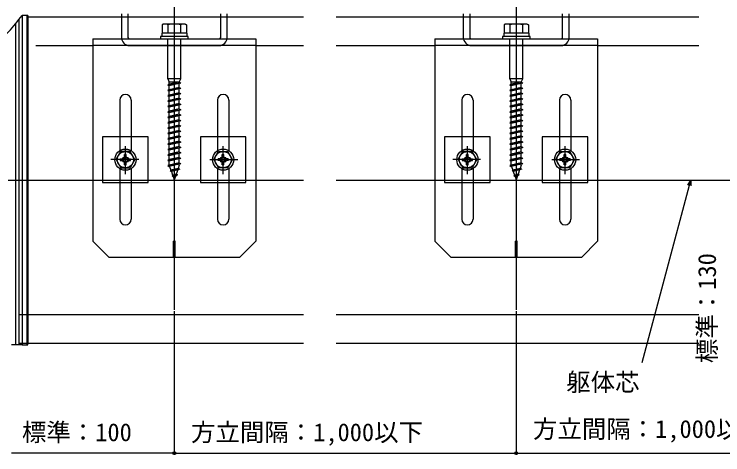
# Model space of a CAD drawing. Units: millimetres, scale not verified. Extents: x -875 to 875, y -1307 to 1299.
# Drawn here: x -199.2 to 236, y 491.1 to 761.3 of the extents above; entities that cross this region are included whole.
import ezdxf
from ezdxf.enums import TextEntityAlignment as Align

# ---------------------------------------------------------------- set-up
doc = ezdxf.new("R2010")
doc.units = ezdxf.units.MM
doc.header["$LTSCALE"] = 4
for name, color, linetype in [('0-3_YKK_12', 2, 'Continuous'), ('0-4_YKK_13', 4, 'Continuous'), ('0-5_YKK_D', 6, 'Continuous'), ('0-7_YSS_K', 3, 'Continuous')]:
    doc.layers.add(name, color=color, linetype=linetype)
doc.styles.add('ＭＳ ゴシック', font='')
doc.styles.get('ＭＳ ゴシック').set_extended_font_data('MS Gothic')

msp = doc.modelspace()

# ---------------------------------------------------------------- linework, layer by layer
at = {"layer": '0-3_YKK_12'}
for p, q in [((109.1, 934.571), (109.1, 580.1)), ((-100.9, 896.725), (-100.9, 580.1)), ((-190.9, 759.6), (-21.583, 759.6)), ((-190.9, 759.6), (-190.9, 559.6)), ((-1.583, 759.6), (221.326, 759.6)), ((-130.9, 663.193), (-130.9, 680.328)), ((-70.9, 663.193), (-70.9, 680.328)), ((79.1, 663.193), (79.1, 680.328)), ((139.1, 663.193), (139.1, 680.328)), ((-122.759, 672.1), (-139.828, 672.1)), ((-79.041, 672.1), (-61.972, 672.1)), ((87.241, 672.1), (70.172, 672.1)), ((130.959, 672.1), (148.028, 672.1)), ((-202.968, 659.6), (-21.583, 659.6)), ((-1.583, 659.6), (456.6, 659.6)), ((-195.9, 559.6), (-21.583, 559.6)), ((-1.583, 559.6), (221.326, 559.6))]:
    msp.add_line(p, q, dxfattribs=at)
at = {"layer": '0-4_YKK_13'}
for p, q in [((-133.4, 761.6), (-133.4, 747.1)), ((-129.4, 761.6), (-129.4, 747.1)), ((-72.4, 747.1), (-72.4, 761.6)), ((-68.4, 747.1), (-68.4, 761.6)), ((76.6, 761.6), (76.6, 747.1)), ((80.6, 761.6), (80.6, 747.1)), ((137.6, 747.1), (137.6, 761.6)), ((141.6, 747.1), (141.6, 761.6)), ((-196.4, 757.851), (-196.4, 558.6)), ((-194.4, 760.6), (-194.4, 558.6)), ((-190.9, 760.6), (-194.4, 760.6)), ((-191.4, 760.6), (-191.4, 558.6)), ((-190.9, 760.6), (-190.9, 759.6)), ((-198.4, 755.336), (-198.4, 558.6)), ((-107.65, 755.2), (-108.4, 754.767)), ((-108.4, 754.767), (-108.4, 749.7)), ((-94.15, 755.2), (-107.65, 755.2)), ((-104.658, 749.7), (-104.658, 754.767)), ((-97.142, 754.767), (-97.142, 749.7)), ((-94.15, 755.2), (-93.4, 754.767)), ((-93.4, 754.767), (-93.4, 749.7)), ((102.35, 755.2), (101.6, 754.767)), ((101.6, 754.767), (101.6, 749.7)), ((115.85, 755.2), (102.35, 755.2)), ((105.342, 749.7), (105.342, 754.767)), ((112.858, 754.767), (112.858, 749.7)), ((115.85, 755.2), (116.6, 754.767)), ((116.6, 754.767), (116.6, 749.7)), ((-93.2, 749.7), (-108.6, 749.7)), ((-108.6, 749.7), (-108.6, 747.7)), ((-93.4, 749.7), (-108.4, 749.7)), ((-93.2, 749.7), (-93.2, 747.7)), ((116.8, 749.7), (101.4, 749.7)), ((101.4, 749.7), (101.4, 747.7)), ((116.6, 749.7), (101.6, 749.7)), ((116.8, 749.7), (116.8, 747.7)), ((-150.9, 746.1), (-50.9, 746.1)), ((-150.9, 746.1), (-150.9, 622.1)), ((-104.9, 721.7), (-104.9, 746.1)), ((-96.9, 721.7), (-96.9, 746.1)), ((-50.9, 746.1), (-50.9, 622.1)), ((59.1, 746.1), (59.1, 622.1)), ((59.1, 746.1), (159.1, 746.1)), ((105.1, 721.7), (105.1, 746.1)), ((113.1, 721.7), (113.1, 746.1)), ((159.1, 746.1), (159.1, 622.1)), ((-50.9, 742.1), (-150.9, 742.1)), ((-128.4, 742.1), (-73.4, 742.1)), ((159.1, 742.1), (59.1, 742.1)), ((81.6, 742.1), (136.6, 742.1)), ((-96.9, 721.7), (-104.9, 721.7)), ((-104.9, 721.7), (-104, 719.7)), ((-96.9, 719.1), (-104.9, 718.022)), ((-97.8, 719.7), (-104, 719.7)), ((-104, 718.322), (-104, 719.7)), ((-97.8, 718.8), (-104, 717.422)), ((-97.8, 719.7), (-96.9, 721.7)), ((-97.8, 716.4), (-97.8, 718.8)), ((113.1, 721.7), (105.1, 721.7)), ((105.1, 721.7), (106, 719.7)), ((113.1, 719.1), (105.1, 718.022)), ((112.2, 719.7), (106, 719.7)), ((106, 718.322), (106, 719.7)), ((112.2, 718.8), (106, 717.422)), ((112.2, 719.7), (113.1, 721.7)), ((112.2, 716.4), (112.2, 718.8)), ((-96.9, 715.8), (-104.9, 714.722)), ((-104, 715.022), (-104, 717.422)), ((-97.8, 715.5), (-104, 714.122)), ((-104, 711.722), (-104, 714.122)), ((-97.8, 713.1), (-97.8, 715.5)), ((113.1, 715.8), (105.1, 714.722)), ((106, 715.022), (106, 717.422)), ((112.2, 715.5), (106, 714.122)), ((106, 711.722), (106, 714.122)), ((112.2, 713.1), (112.2, 715.5)), ((-96.9, 712.5), (-104.9, 711.422)), ((-97.8, 712.2), (-104, 710.822)), ((-104, 708.422), (-104, 710.822)), ((-97.8, 709.8), (-97.8, 712.2)), ((113.1, 712.5), (105.1, 711.422)), ((112.2, 712.2), (106, 710.822)), ((106, 708.422), (106, 710.822)), ((112.2, 709.8), (112.2, 712.2)), ((-134.4, 708.6), (-134.4, 677.577)), ((-127.4, 708.6), (-127.4, 677.577)), ((-96.9, 709.2), (-104.9, 708.122)), ((-96.9, 705.9), (-104.9, 704.822)), ((-97.8, 708.9), (-104, 707.522)), ((-104, 705.122), (-104, 707.522)), ((-97.8, 705.6), (-104, 704.222)), ((-97.8, 706.5), (-97.8, 708.9)), ((-97.8, 703.2), (-97.8, 705.6)), ((-74.4, 708.6), (-74.4, 677.577)), ((-67.4, 708.6), (-67.4, 677.577)), ((75.6, 708.6), (75.6, 677.577)), ((82.6, 708.6), (82.6, 677.577)), ((113.1, 709.2), (105.1, 708.122)), ((113.1, 705.9), (105.1, 704.822)), ((112.2, 708.9), (106, 707.522)), ((106, 705.122), (106, 707.522)), ((112.2, 705.6), (106, 704.222)), ((112.2, 706.5), (112.2, 708.9)), ((112.2, 703.2), (112.2, 705.6)), ((135.6, 708.6), (135.6, 677.577)), ((142.6, 708.6), (142.6, 677.577)), ((-96.9, 702.58), (-104.9, 701.502)), ((-104.9, 701.522), (-104.9, 701.502)), ((-104.9, 701.502), (-104, 700.902)), ((-104, 701.822), (-104, 704.222)), ((-97.8, 702.28), (-104, 700.902)), ((-104, 698.522), (-104, 700.902)), ((-97.8, 703.2), (-96.9, 702.6)), ((-96.9, 702.58), (-97.8, 702.28)), ((-97.8, 699.9), (-97.8, 702.28)), ((-96.9, 702.6), (-96.9, 702.58)), ((113.1, 702.58), (105.1, 701.502)), ((105.1, 701.522), (105.1, 701.502)), ((105.1, 701.502), (106, 700.902)), ((106, 701.822), (106, 704.222)), ((112.2, 702.28), (106, 700.902)), ((106, 698.522), (106, 700.902)), ((112.2, 703.2), (113.1, 702.6)), ((113.1, 702.58), (112.2, 702.28)), ((112.2, 699.9), (112.2, 702.28)), ((113.1, 702.6), (113.1, 702.58)), ((-96.9, 699.3), (-104.9, 698.222)), ((-97.8, 699), (-104, 697.622)), ((-104, 695.222), (-104, 697.622)), ((-97.8, 696.6), (-97.8, 699)), ((113.1, 699.3), (105.1, 698.222)), ((112.2, 699), (106, 697.622)), ((106, 695.222), (106, 697.622)), ((112.2, 696.6), (112.2, 699)), ((-96.9, 696), (-104.9, 694.922)), ((-96.9, 692.7), (-104.9, 691.622)), ((-97.8, 695.7), (-104, 694.322)), ((-104, 691.922), (-104, 694.322)), ((-97.8, 692.4), (-104, 691.022)), ((-97.8, 693.3), (-97.8, 695.7)), ((-97.8, 690), (-97.8, 692.4)), ((113.1, 696), (105.1, 694.922)), ((113.1, 692.7), (105.1, 691.622)), ((112.2, 695.7), (106, 694.322)), ((106, 691.922), (106, 694.322)), ((112.2, 692.4), (106, 691.022)), ((112.2, 693.3), (112.2, 695.7)), ((112.2, 690), (112.2, 692.4)), ((-96.9, 689.4), (-104.9, 688.322)), ((-104, 688.622), (-104, 691.022)), ((-97.8, 689.1), (-104, 687.722)), ((-104, 685.322), (-104, 687.722)), ((-97.8, 686.7), (-97.8, 689.1)), ((113.1, 689.4), (105.1, 688.322)), ((106, 688.622), (106, 691.022)), ((112.2, 689.1), (106, 687.722)), ((106, 685.322), (106, 687.722)), ((112.2, 686.7), (112.2, 689.1)), ((-96.9, 686.1), (-104.9, 685.022)), ((-97.8, 685.8), (-104, 684.422)), ((-104, 682.022), (-104, 684.422)), ((-97.8, 683.4), (-97.8, 685.8)), ((113.1, 686.1), (105.1, 685.022)), ((112.2, 685.8), (106, 684.422)), ((106, 682.022), (106, 684.422)), ((112.2, 683.4), (112.2, 685.8)), ((-96.9, 682.8), (-104.9, 681.722)), ((-96.9, 679.5), (-104.9, 678.422)), ((-97.8, 682.5), (-104, 681.122)), ((-104, 678.722), (-104, 681.122)), ((-97.8, 679.2), (-104, 677.822)), ((-97.8, 680.1), (-97.8, 682.5)), ((-97.8, 676.8), (-97.8, 679.2)), ((113.1, 682.8), (105.1, 681.722)), ((113.1, 679.5), (105.1, 678.422)), ((112.2, 682.5), (106, 681.122)), ((106, 678.722), (106, 681.122)), ((112.2, 679.2), (106, 677.822)), ((112.2, 680.1), (112.2, 682.5)), ((112.2, 676.8), (112.2, 679.2)), ((-136.65, 672.1), (-133.763, 677.1)), ((-128.037, 677.1), (-133.763, 677.1)), ((-130.4, 675.25), (-131.4, 675.25)), ((-131.4, 673.6), (-131.4, 675.25)), ((-130.4, 673.6), (-130.4, 675.25)), ((-125.15, 672.1), (-128.037, 677.1)), ((-96.9, 676.2), (-104.9, 675.122)), ((-104, 675.422), (-104, 677.822)), ((-97.8, 675.9), (-104, 674.522)), ((-97.8, 673.5), (-97.8, 675.9)), ((-76.65, 672.1), (-73.763, 677.1)), ((-73.763, 677.1), (-68.037, 677.1)), ((-71.4, 675.25), (-70.4, 675.25)), ((-71.4, 673.6), (-71.4, 675.25)), ((-70.4, 673.6), (-70.4, 675.25)), ((-65.15, 672.1), (-68.037, 677.1)), ((73.35, 672.1), (76.237, 677.1)), ((81.963, 677.1), (76.237, 677.1)), ((79.6, 675.25), (78.6, 675.25)), ((78.6, 673.6), (78.6, 675.25)), ((79.6, 673.6), (79.6, 675.25)), ((84.85, 672.1), (81.963, 677.1)), ((113.1, 676.2), (105.1, 675.122)), ((106, 675.422), (106, 677.822)), ((112.2, 675.9), (106, 674.522)), ((112.2, 673.5), (112.2, 675.9)), ((133.35, 672.1), (136.237, 677.1)), ((136.237, 677.1), (141.963, 677.1)), ((138.6, 675.25), (139.6, 675.25)), ((138.6, 673.6), (138.6, 675.25)), ((139.6, 673.6), (139.6, 675.25)), ((144.85, 672.1), (141.963, 677.1)), ((-136.65, 672.1), (-133.763, 667.1)), ((-134.05, 672.6), (-134.05, 671.6)), ((-134.05, 672.6), (-132.4, 672.6)), ((-134.05, 671.6), (-132.4, 671.6)), ((-131.4, 668.95), (-131.4, 670.6)), ((-130.4, 668.95), (-130.4, 670.6)), ((-129.4, 672.6), (-127.75, 672.6)), ((-129.4, 671.6), (-127.75, 671.6)), ((-125.15, 672.1), (-128.037, 667.1)), ((-127.75, 671.6), (-127.75, 672.6)), ((-96.9, 672.9), (-104.9, 671.822)), ((-104, 672.122), (-104, 674.522)), ((-97.8, 672.6), (-104, 671.222)), ((-104, 668.822), (-104, 671.222)), ((-97.8, 670.2), (-97.8, 672.6)), ((-76.65, 672.1), (-73.763, 667.1)), ((-74.05, 671.6), (-74.05, 672.6)), ((-72.4, 672.6), (-74.05, 672.6)), ((-72.4, 671.6), (-74.05, 671.6)), ((-71.4, 668.95), (-71.4, 670.6)), ((-70.4, 668.95), (-70.4, 670.6)), ((-67.75, 672.6), (-69.4, 672.6)), ((-67.75, 671.6), (-69.4, 671.6)), ((-65.15, 672.1), (-68.037, 667.1)), ((-67.75, 672.6), (-67.75, 671.6)), ((73.35, 672.1), (76.237, 667.1)), ((75.95, 672.6), (75.95, 671.6)), ((75.95, 672.6), (77.6, 672.6)), ((75.95, 671.6), (77.6, 671.6)), ((78.6, 668.95), (78.6, 670.6)), ((79.6, 668.95), (79.6, 670.6)), ((80.6, 672.6), (82.25, 672.6)), ((80.6, 671.6), (82.25, 671.6)), ((84.85, 672.1), (81.963, 667.1)), ((82.25, 671.6), (82.25, 672.6)), ((113.1, 672.9), (105.1, 671.822)), ((106, 672.122), (106, 674.522)), ((112.2, 672.6), (106, 671.222)), ((106, 668.822), (106, 671.222)), ((112.2, 670.2), (112.2, 672.6)), ((133.35, 672.1), (136.237, 667.1)), ((135.95, 671.6), (135.95, 672.6)), ((137.6, 672.6), (135.95, 672.6)), ((137.6, 671.6), (135.95, 671.6)), ((138.6, 668.95), (138.6, 670.6)), ((139.6, 668.95), (139.6, 670.6)), ((142.25, 672.6), (140.6, 672.6)), ((142.25, 671.6), (140.6, 671.6)), ((144.85, 672.1), (141.963, 667.1)), ((142.25, 672.6), (142.25, 671.6)), ((-134.4, 666.623), (-134.4, 635.6)), ((-133.763, 667.1), (-128.037, 667.1)), ((-131.4, 668.95), (-130.4, 668.95)), ((-127.4, 666.623), (-127.4, 635.6)), ((-96.9, 669.6), (-104.9, 668.522)), ((-97.8, 669.3), (-104, 667.922)), ((-103.75, 667.978), (-102.983, 665.748)), ((-97.464, 666.224), (-103.452, 665.417)), ((-98.472, 666.751), (-102.983, 665.748)), ((-97.464, 666.224), (-98.808, 665.776)), ((-97.8, 668.703), (-98.472, 666.751)), ((-97.464, 666.224), (-98.472, 666.751)), ((-97.8, 668.703), (-97.8, 669.3)), ((-74.4, 666.623), (-74.4, 635.6)), ((-68.037, 667.1), (-73.763, 667.1)), ((-70.4, 668.95), (-71.4, 668.95)), ((-67.4, 666.623), (-67.4, 635.6)), ((75.6, 666.623), (75.6, 635.6)), ((76.237, 667.1), (81.963, 667.1)), ((78.6, 668.95), (79.6, 668.95)), ((82.6, 666.623), (82.6, 635.6)), ((113.1, 669.6), (105.1, 668.522)), ((112.2, 669.3), (106, 667.922)), ((106.25, 667.978), (107.017, 665.748)), ((112.536, 666.224), (106.548, 665.417)), ((111.528, 666.751), (107.017, 665.748)), ((112.536, 666.224), (111.192, 665.776)), ((112.2, 668.703), (111.528, 666.751)), ((112.536, 666.224), (111.528, 666.751)), ((112.2, 668.703), (112.2, 669.3)), ((135.6, 666.623), (135.6, 635.6)), ((141.963, 667.1), (136.237, 667.1)), ((139.6, 668.95), (138.6, 668.95)), ((142.6, 666.623), (142.6, 635.6)), ((-102.983, 665.748), (-103.452, 665.417)), ((-103.452, 665.417), (-102.695, 664.912)), ((-98.808, 665.776), (-102.695, 664.912)), ((-102.695, 664.912), (-101.927, 662.683)), ((-99.01, 662.716), (-102.281, 662.275)), ((-101.927, 662.683), (-102.281, 662.275)), ((-102.281, 662.275), (-101.639, 661.847)), ((-99.703, 663.177), (-101.927, 662.683)), ((-100.038, 662.203), (-101.639, 661.847)), ((-101.639, 661.847), (-100.9, 659.7)), ((-100.038, 662.203), (-100.9, 659.7)), ((-99.01, 662.716), (-100.038, 662.203)), ((-98.808, 665.776), (-99.703, 663.177)), ((-99.703, 663.177), (-99.01, 662.716)), ((107.017, 665.748), (106.548, 665.417)), ((106.548, 665.417), (107.305, 664.912)), ((111.192, 665.776), (107.305, 664.912)), ((107.305, 664.912), (108.073, 662.683)), ((110.99, 662.716), (107.719, 662.275)), ((108.073, 662.683), (107.719, 662.275)), ((107.719, 662.275), (108.361, 661.847)), ((110.297, 663.177), (108.073, 662.683)), ((109.962, 662.203), (108.361, 661.847)), ((108.361, 661.847), (109.1, 659.7)), ((109.962, 662.203), (109.1, 659.7)), ((110.99, 662.716), (109.962, 662.203)), ((111.192, 665.776), (110.297, 663.177)), ((110.297, 663.177), (110.99, 662.716)), ((-140.9, 612.1), (-150.9, 622.1)), ((-101.4, 612.1), (-101.4, 622.1)), ((-100.4, 622.1), (-101.4, 622.1)), ((-100.4, 612.1), (-100.4, 622.1)), ((-60.9, 612.1), (-50.9, 622.1)), ((69.1, 612.1), (59.1, 622.1)), ((108.6, 612.1), (108.6, 622.1)), ((109.6, 622.1), (108.6, 622.1)), ((109.6, 612.1), (109.6, 622.1)), ((149.1, 612.1), (159.1, 622.1)), ((-60.9, 612.1), (-140.9, 612.1)), ((149.1, 612.1), (69.1, 612.1)), ((-194.4, 558.6), (-200.9, 558.6))]:
    msp.add_line(p, q, dxfattribs=at)
for points in [[(-109.4, 746.1), (-92.4, 746.1), (-92.4, 747.7), (-109.4, 747.7)], [(100.6, 746.1), (117.6, 746.1), (117.6, 747.7), (100.6, 747.7)], [(-144.9, 658.1), (-116.9, 658.1), (-116.9, 686.1), (-144.9, 686.1)], [(-84.9, 658.1), (-56.9, 658.1), (-56.9, 686.1), (-84.9, 686.1)], [(65.1, 658.1), (93.1, 658.1), (93.1, 686.1), (65.1, 686.1)], [(125.1, 658.1), (153.1, 658.1), (153.1, 686.1), (125.1, 686.1)]]:
    msp.add_lwpolyline(points, close=True, dxfattribs=at)
for points in [[(-97.8, 719.7), (-104, 718.322), (-104.9, 718.022), (-104, 717.422)], [(-97.8, 719.7), (-96.9, 719.1), (-97.8, 718.8)], [(112.2, 719.7), (106, 718.322), (105.1, 718.022), (106, 717.422)], [(112.2, 719.7), (113.1, 719.1), (112.2, 718.8)], [(-97.8, 716.4), (-104, 715.022), (-104.9, 714.722), (-104, 714.122)], [(-97.8, 716.4), (-96.9, 715.8), (-97.8, 715.5)], [(112.2, 716.4), (106, 715.022), (105.1, 714.722), (106, 714.122)], [(112.2, 716.4), (113.1, 715.8), (112.2, 715.5)], [(-97.8, 713.1), (-104, 711.722), (-104.9, 711.422), (-104, 710.822)], [(-97.8, 709.8), (-104, 708.422), (-104.9, 708.122), (-104, 707.522)], [(-97.8, 713.1), (-96.9, 712.5), (-97.8, 712.2)], [(-97.8, 709.8), (-96.9, 709.2), (-97.8, 708.9)], [(112.2, 713.1), (106, 711.722), (105.1, 711.422), (106, 710.822)], [(112.2, 709.8), (106, 708.422), (105.1, 708.122), (106, 707.522)], [(112.2, 713.1), (113.1, 712.5), (112.2, 712.2)], [(112.2, 709.8), (113.1, 709.2), (112.2, 708.9)], [(-97.8, 706.5), (-104, 705.122), (-104.9, 704.822), (-104, 704.222)], [(-97.8, 706.5), (-96.9, 705.9), (-97.8, 705.6)], [(112.2, 706.5), (106, 705.122), (105.1, 704.822), (106, 704.222)], [(112.2, 706.5), (113.1, 705.9), (112.2, 705.6)], [(-97.8, 703.2), (-104, 701.822), (-104.9, 701.522)], [(112.2, 703.2), (106, 701.822), (105.1, 701.522)], [(-97.8, 699.9), (-104, 698.522), (-104.9, 698.222), (-104, 697.622)], [(-97.8, 696.6), (-104, 695.222), (-104.9, 694.922), (-104, 694.322)], [(-97.8, 699.9), (-96.9, 699.3), (-97.8, 699)], [(-97.8, 696.6), (-96.9, 696), (-97.8, 695.7)], [(112.2, 699.9), (106, 698.522), (105.1, 698.222), (106, 697.622)], [(112.2, 696.6), (106, 695.222), (105.1, 694.922), (106, 694.322)], [(112.2, 699.9), (113.1, 699.3), (112.2, 699)], [(112.2, 696.6), (113.1, 696), (112.2, 695.7)], [(-97.8, 693.3), (-104, 691.922), (-104.9, 691.622), (-104, 691.022)], [(-97.8, 693.3), (-96.9, 692.7), (-97.8, 692.4)], [(112.2, 693.3), (106, 691.922), (105.1, 691.622), (106, 691.022)], [(112.2, 693.3), (113.1, 692.7), (112.2, 692.4)], [(-97.8, 690), (-104, 688.622), (-104.9, 688.322), (-104, 687.722)], [(-97.8, 690), (-96.9, 689.4), (-97.8, 689.1)], [(112.2, 690), (106, 688.622), (105.1, 688.322), (106, 687.722)], [(112.2, 690), (113.1, 689.4), (112.2, 689.1)], [(-97.8, 686.7), (-104, 685.322), (-104.9, 685.022), (-104, 684.422)], [(-97.8, 683.4), (-104, 682.022), (-104.9, 681.722), (-104, 681.122)], [(-97.8, 686.7), (-96.9, 686.1), (-97.8, 685.8)], [(-97.8, 683.4), (-96.9, 682.8), (-97.8, 682.5)], [(112.2, 686.7), (106, 685.322), (105.1, 685.022), (106, 684.422)], [(112.2, 683.4), (106, 682.022), (105.1, 681.722), (106, 681.122)], [(112.2, 686.7), (113.1, 686.1), (112.2, 685.8)], [(112.2, 683.4), (113.1, 682.8), (112.2, 682.5)], [(-97.8, 680.1), (-104, 678.722), (-104.9, 678.422), (-104, 677.822)], [(-97.8, 680.1), (-96.9, 679.5), (-97.8, 679.2)], [(112.2, 680.1), (106, 678.722), (105.1, 678.422), (106, 677.822)], [(112.2, 680.1), (113.1, 679.5), (112.2, 679.2)], [(-97.8, 676.8), (-104, 675.422), (-104.9, 675.122), (-104, 674.522)], [(-97.8, 676.8), (-96.9, 676.2), (-97.8, 675.9)], [(112.2, 676.8), (106, 675.422), (105.1, 675.122), (106, 674.522)], [(112.2, 676.8), (113.1, 676.2), (112.2, 675.9)], [(-97.8, 673.5), (-104, 672.122), (-104.9, 671.822), (-104, 671.222)], [(-97.8, 670.2), (-104, 668.822), (-104.9, 668.522), (-104, 667.922)], [(-97.8, 673.5), (-96.9, 672.9), (-97.8, 672.6)], [(-97.8, 670.2), (-96.9, 669.6), (-97.8, 669.3)], [(112.2, 673.5), (106, 672.122), (105.1, 671.822), (106, 671.222)], [(112.2, 670.2), (106, 668.822), (105.1, 668.522), (106, 667.922)], [(112.2, 673.5), (113.1, 672.9), (112.2, 672.6)], [(112.2, 670.2), (113.1, 669.6), (112.2, 669.3)], [(-194.4, 558.6), (-190.9, 558.6), (-190.9, 559.6)]]:
    msp.add_lwpolyline(points, dxfattribs=at)
for centre, radius in [((-130.9, 672.1), 6.5), ((-130.9, 672.1), 5), ((-70.9, 672.1), 6.5), ((-70.9, 672.1), 5), ((79.1, 672.1), 6.5), ((79.1, 672.1), 5), ((139.1, 672.1), 6.5), ((139.1, 672.1), 5), ((-130.9, 672.1), 1.75), ((-70.9, 672.1), 1.75), ((79.1, 672.1), 1.75), ((139.1, 672.1), 1.75)]:
    msp.add_circle(centre, radius, dxfattribs=at)
for centre, radius, start, end in [((-257.933, 804.728), 77.355, 305.94147, 325.21775), ((-106.529, 750.942), 4.258, 63.93616, 116.06384), ((-100.9, 738.673), 16.527, 76.85543, 103.14457), ((-95.271, 750.942), 4.258, 63.93616, 116.06384), ((103.471, 750.942), 4.258, 63.93616, 116.06384), ((109.1, 738.673), 16.527, 76.85543, 103.14457), ((114.729, 750.942), 4.258, 63.93616, 116.06384), ((-128.4, 747.1), 5, 180, 270), ((-128.4, 747.1), 1, 180, 270), ((-73.4, 747.1), 1, 270, 0), ((-73.4, 747.1), 1, 270, 0), ((-73.4, 747.1), 1, 270, 0), ((-73.4, 747.1), 5, 270, 0), ((-73.4, 747.1), 5, 348.46304, 0), ((-73.4, 747.1), 5, 348.46304, 0), ((81.6, 747.1), 5, 180, 270), ((81.6, 747.1), 1, 180, 270), ((136.6, 747.1), 1, 270, 0), ((136.6, 747.1), 1, 270, 0), ((136.6, 747.1), 5, 270, 0), ((-130.9, 708.6), 3.5, 90, 180), ((-130.9, 708.6), 3.5, 0, 90), ((-70.9, 708.6), 3.5, 90, 180), ((-70.9, 708.6), 3.5, 0, 90), ((79.1, 708.6), 3.5, 90, 180), ((79.1, 708.6), 3.5, 0, 90), ((139.1, 708.6), 3.5, 90, 180), ((139.1, 708.6), 3.5, 0, 90), ((-132.4, 673.6), 1, 270, 0), ((-132.4, 670.6), 1, 0, 90), ((-129.4, 673.6), 1, 180, 270), ((-129.4, 670.6), 1, 90, 180), ((-72.4, 673.6), 1, 270, 0), ((-72.4, 670.6), 1, 0, 90), ((-69.4, 673.6), 1, 180, 270), ((-69.4, 670.6), 1, 90, 180), ((77.6, 673.6), 1, 270, 0), ((77.6, 670.6), 1, 0, 90), ((80.6, 673.6), 1, 180, 270), ((80.6, 670.6), 1, 90, 180), ((137.6, 673.6), 1, 270, 0), ((137.6, 670.6), 1, 0, 90), ((140.6, 673.6), 1, 180, 270), ((140.6, 670.6), 1, 90, 180), ((-130.9, 635.6), 3.5, 180, 270), ((-130.9, 635.6), 3.5, 270, 0), ((-70.9, 635.6), 3.5, 180, 270), ((-70.9, 635.6), 3.5, 270, 0), ((79.1, 635.6), 3.5, 180, 270), ((79.1, 635.6), 3.5, 270, 0), ((139.1, 635.6), 3.5, 180, 270), ((139.1, 635.6), 3.5, 270, 0)]:
    msp.add_arc(centre, radius, start, end, dxfattribs=at)
at = {"layer": '0-5_YKK_D'}
for p, q in [((-100.9, 579.1), (-100.9, 491.1)), ((-100.9, 579.1), (-100.9, 491.1)), ((109.1, 579.1), (109.1, 491.1)), ((109.1, 579.1), (109.1, 491.1)), ((-100.9, 492.1), (-200.9, 492.1)), ((-100.9, 492.1), (109.1, 492.1)), ((109.1, 492.1), (319.1, 492.1))]:
    msp.add_line(p, q, dxfattribs=at)
for points in [[(216.259, 659.6), (215.353, 656.219), (186.228, 547.523)], [(214.448, 656.462), (216.259, 659.6), (216.259, 655.977)]]:
    msp.add_lwpolyline(points, dxfattribs=at)
for centre in [(-100.9, 492.1), (-100.9, 492.1), (109.1, 492.1), (109.1, 492.1)]:
    msp.add_circle(centre, 0.85, dxfattribs=at)
at = {"layer": '0-7_YSS_K'}
for p, q in [((-185.9, 742.1), (-150.9, 742.1)), ((-50.9, 742.1), (-21.583, 742.1)), ((-1.583, 742.1), (59.1, 742.1)), ((159.1, 742.1), (221.326, 742.1)), ((-195.9, 577.1), (-21.583, 577.1)), ((-1.583, 577.1), (221.326, 577.1))]:
    msp.add_line(p, q, dxfattribs=at)

# ---------------------------------------------------------------- texts
at = {"layer": '0-5_YKK_D', "style": 'ＭＳ ゴシック'}
msp.add_text('標準：130', height=11, rotation=90, dxfattribs=at).set_placement((235.055, 547.299), align=Align.BOTTOM_LEFT)
for s, p in [('躯体芯', (139.804, 526.86)), ('方立間隔：1,000以下', (119.37, 498.145)), ('標準：100', (-194.451, 496.145)), ('方立間隔：1,000以下', (-90.63, 496.145))]:
    msp.add_text(s, height=11, dxfattribs=at).set_placement(p, align=Align.BOTTOM_LEFT)

doc.saveas('drawing.dxf')
